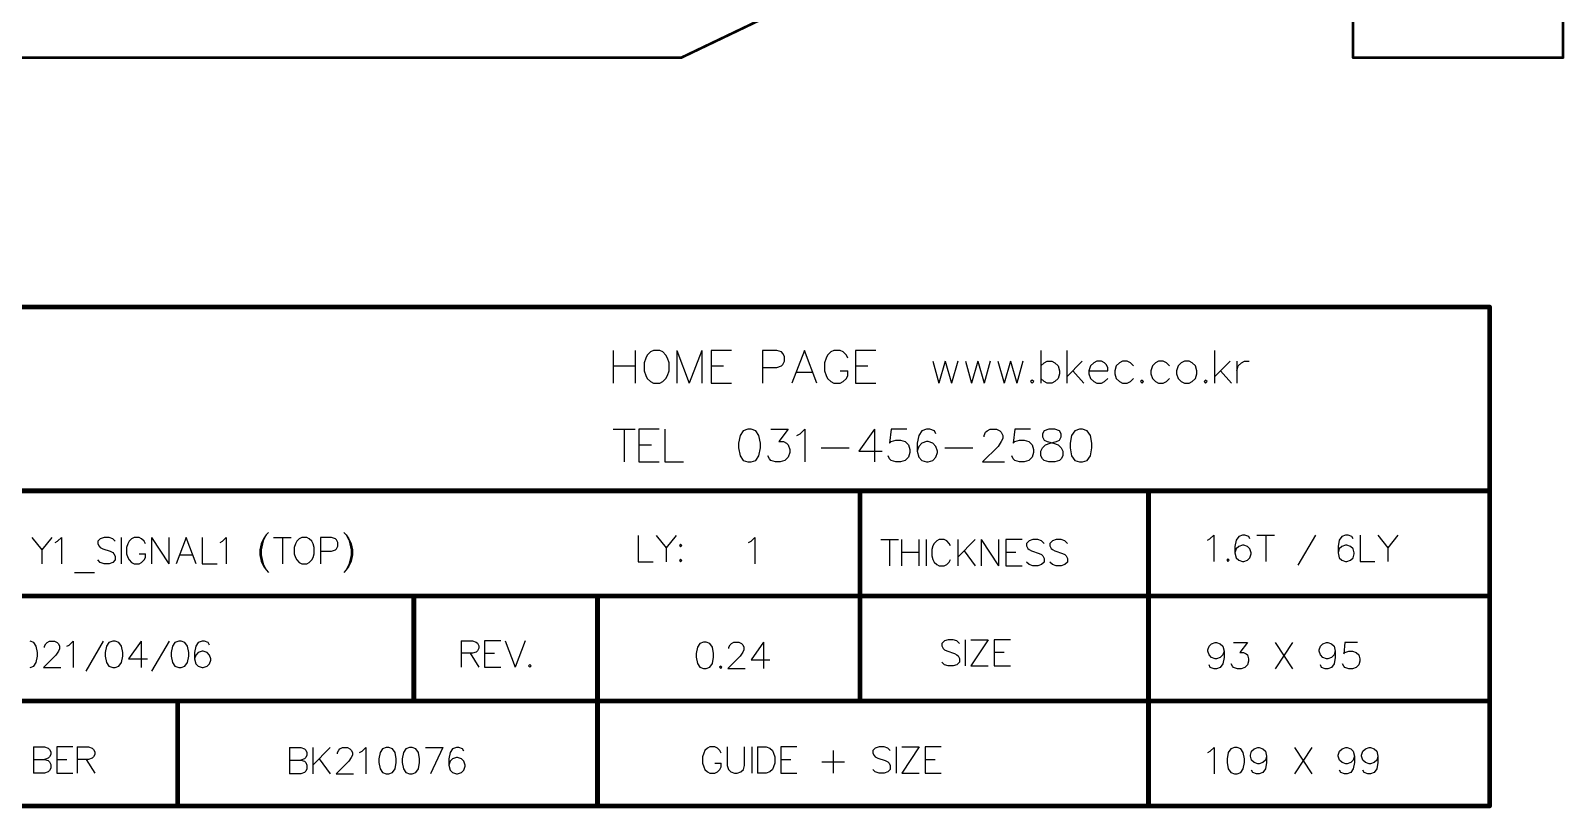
# Model space of a CAD drawing. Header units: millimetres. Extents: x 194 to 375, y 175 to 317.
# Drawn here: x 249.1 to 307.5, y 177.9 to 207.5 of the extents above; entities that cross this region are included whole.
import ezdxf

# ---------------------------------------------------------------- set-up
doc = ezdxf.new("R2010")
doc.units = ezdxf.units.MM
doc.layers.add('Mechanical20', color=56, linetype='Continuous')
doc.layers.add('TopLayer', color=1, linetype='Continuous')

msp = doc.modelspace()

# ---------------------------------------------------------------- linework, layer by layer
at = {"layer": 'Mechanical20'}
for p, q in [((271.301, 195.35), (271.301, 194.1)), ((272.134, 195.35), (272.134, 194.1)), ((272.717, 195.29), (272.598, 195.171)), ((272.836, 195.35), (272.717, 195.29)), ((273.074, 195.35), (272.836, 195.35)), ((273.193, 195.29), (273.074, 195.35)), ((273.312, 195.171), (273.193, 195.29)), ((273.723, 195.35), (273.723, 194.1)), ((273.723, 195.35), (274.199, 194.1)), ((274.675, 195.35), (274.199, 194.1)), ((274.675, 195.35), (274.675, 194.1)), ((275.806, 195.35), (275.032, 195.35)), ((275.032, 195.35), (275.032, 194.1)), ((277.532, 195.35), (276.996, 195.35)), ((276.996, 195.35), (276.996, 194.1)), ((277.71, 195.29), (277.532, 195.35)), ((277.77, 195.231), (277.71, 195.29)), ((277.829, 195.112), (277.77, 195.231)), ((278.585, 195.35), (278.109, 194.1)), ((279.061, 194.1), (278.585, 195.35)), ((279.591, 195.29), (279.472, 195.171)), ((279.71, 195.35), (279.591, 195.29)), ((279.948, 195.35), (279.71, 195.35)), ((280.067, 195.29), (279.948, 195.35)), ((280.186, 195.171), (280.067, 195.29)), ((281.305, 195.35), (280.531, 195.35)), ((280.531, 195.35), (280.531, 194.1)), ((287.601, 195.35), (287.601, 194.1)), ((288.583, 195.35), (288.583, 194.1)), ((294.213, 195.35), (294.213, 194.1)), ((271.301, 194.755), (272.134, 194.755)), ((272.539, 195.052), (272.479, 194.874)), ((272.479, 194.874), (272.479, 194.576)), ((272.598, 195.171), (272.539, 195.052)), ((273.372, 195.052), (273.312, 195.171)), ((273.431, 194.874), (273.372, 195.052)), ((273.431, 194.576), (273.431, 194.874)), ((275.032, 194.755), (275.508, 194.755)), ((276.996, 194.695), (277.532, 194.695)), ((277.532, 194.695), (277.71, 194.755)), ((277.71, 194.755), (277.77, 194.814)), ((277.77, 194.814), (277.829, 194.933)), ((277.829, 194.933), (277.829, 195.112)), ((279.412, 195.052), (279.353, 194.874)), ((279.353, 194.874), (279.353, 194.576)), ((279.472, 195.171), (279.412, 195.052)), ((280.246, 195.052), (280.186, 195.171)), ((280.531, 194.755), (281.007, 194.755)), ((283.477, 194.933), (283.715, 194.1)), ((283.953, 194.933), (283.715, 194.1)), ((283.953, 194.933), (284.191, 194.1)), ((284.429, 194.933), (284.191, 194.1)), ((284.721, 194.933), (284.959, 194.1)), ((285.197, 194.933), (284.959, 194.1)), ((285.197, 194.933), (285.435, 194.1)), ((285.673, 194.933), (285.435, 194.1)), ((285.965, 194.933), (286.203, 194.1)), ((286.441, 194.933), (286.203, 194.1)), ((286.441, 194.933), (286.679, 194.1)), ((286.917, 194.933), (286.679, 194.1)), ((287.601, 194.755), (287.72, 194.874)), ((287.72, 194.874), (287.839, 194.933)), ((287.839, 194.933), (288.018, 194.933)), ((288.018, 194.933), (288.137, 194.874)), ((288.137, 194.874), (288.256, 194.755)), ((288.256, 194.755), (288.315, 194.576)), ((289.178, 194.933), (288.583, 194.338)), ((289.494, 194.755), (289.434, 194.576)), ((289.613, 194.874), (289.494, 194.755)), ((289.732, 194.933), (289.613, 194.874)), ((289.91, 194.933), (289.732, 194.933)), ((290.029, 194.874), (289.91, 194.933)), ((290.089, 194.814), (290.029, 194.874)), ((290.148, 194.695), (290.089, 194.814)), ((290.148, 194.576), (290.148, 194.695)), ((290.475, 194.755), (290.416, 194.576)), ((290.595, 194.874), (290.475, 194.755)), ((290.714, 194.933), (290.595, 194.874)), ((290.892, 194.933), (290.714, 194.933)), ((291.011, 194.874), (290.892, 194.933)), ((291.13, 194.755), (291.011, 194.874)), ((291.85, 194.755), (291.791, 194.576)), ((291.969, 194.874), (291.85, 194.755)), ((292.088, 194.933), (291.969, 194.874)), ((292.267, 194.933), (292.088, 194.933)), ((292.386, 194.874), (292.267, 194.933)), ((292.505, 194.755), (292.386, 194.874)), ((292.832, 194.755), (292.773, 194.576)), ((292.951, 194.874), (292.832, 194.755)), ((293.07, 194.933), (292.951, 194.874)), ((293.249, 194.933), (293.07, 194.933)), ((293.368, 194.874), (293.249, 194.933)), ((293.487, 194.755), (293.368, 194.874)), ((293.546, 194.576), (293.487, 194.755)), ((294.808, 194.933), (294.213, 194.338)), ((295.064, 194.933), (295.064, 194.1)), ((295.064, 194.576), (295.123, 194.755)), ((295.123, 194.755), (295.242, 194.874)), ((295.242, 194.874), (295.361, 194.933)), ((295.361, 194.933), (295.54, 194.933)), ((272.479, 194.576), (272.539, 194.398)), ((272.539, 194.398), (272.598, 194.279)), ((272.598, 194.279), (272.717, 194.16)), ((272.717, 194.16), (272.836, 194.1)), ((272.836, 194.1), (273.074, 194.1)), ((273.074, 194.1), (273.193, 194.16)), ((273.193, 194.16), (273.312, 194.279)), ((273.312, 194.279), (273.372, 194.398)), ((273.372, 194.398), (273.431, 194.576)), ((275.032, 194.1), (275.806, 194.1)), ((278.288, 194.517), (278.883, 194.517)), ((279.353, 194.576), (279.412, 194.398)), ((279.412, 194.398), (279.472, 194.279)), ((279.472, 194.279), (279.591, 194.16)), ((279.591, 194.16), (279.71, 194.1)), ((279.71, 194.1), (279.948, 194.1)), ((279.948, 194.576), (280.246, 194.576)), ((279.948, 194.1), (280.067, 194.16)), ((280.067, 194.16), (280.186, 194.279)), ((280.186, 194.279), (280.246, 194.398)), ((280.246, 194.398), (280.246, 194.576)), ((280.531, 194.1), (281.305, 194.1)), ((287.268, 194.219), (287.208, 194.16)), ((287.208, 194.16), (287.268, 194.1)), ((287.327, 194.16), (287.268, 194.219)), ((287.268, 194.1), (287.327, 194.16)), ((287.72, 194.16), (287.601, 194.279)), ((287.839, 194.1), (287.72, 194.16)), ((288.018, 194.1), (287.839, 194.1)), ((288.137, 194.16), (288.018, 194.1)), ((288.256, 194.279), (288.137, 194.16)), ((288.315, 194.457), (288.256, 194.279)), ((288.315, 194.576), (288.315, 194.457)), ((288.821, 194.576), (289.238, 194.1)), ((289.434, 194.576), (290.148, 194.576)), ((289.434, 194.576), (289.434, 194.457)), ((289.434, 194.457), (289.494, 194.279)), ((289.494, 194.279), (289.613, 194.16)), ((289.613, 194.16), (289.732, 194.1)), ((289.732, 194.1), (289.91, 194.1)), ((289.91, 194.1), (290.029, 194.16)), ((290.029, 194.16), (290.148, 194.279)), ((290.416, 194.576), (290.416, 194.457)), ((290.416, 194.457), (290.475, 194.279)), ((290.475, 194.279), (290.595, 194.16)), ((290.595, 194.16), (290.714, 194.1)), ((290.714, 194.1), (290.892, 194.1)), ((290.892, 194.1), (291.011, 194.16)), ((291.011, 194.16), (291.13, 194.279)), ((291.457, 194.219), (291.398, 194.16)), ((291.398, 194.16), (291.457, 194.1)), ((291.517, 194.16), (291.457, 194.219)), ((291.457, 194.1), (291.517, 194.16)), ((291.791, 194.576), (291.791, 194.457)), ((291.791, 194.457), (291.85, 194.279)), ((291.85, 194.279), (291.969, 194.16)), ((291.969, 194.16), (292.088, 194.1)), ((292.088, 194.1), (292.267, 194.1)), ((292.267, 194.1), (292.386, 194.16)), ((292.386, 194.16), (292.505, 194.279)), ((292.773, 194.576), (292.773, 194.457)), ((292.773, 194.457), (292.832, 194.279)), ((292.832, 194.279), (292.951, 194.16)), ((292.951, 194.16), (293.07, 194.1)), ((293.07, 194.1), (293.249, 194.1)), ((293.249, 194.1), (293.368, 194.16)), ((293.368, 194.16), (293.487, 194.279)), ((293.487, 194.279), (293.546, 194.457)), ((293.546, 194.457), (293.546, 194.576)), ((293.88, 194.219), (293.82, 194.16)), ((293.82, 194.16), (293.88, 194.1)), ((293.939, 194.16), (293.88, 194.219)), ((293.88, 194.1), (293.939, 194.16)), ((294.451, 194.576), (294.867, 194.1)), ((271.301, 192.35), (272.134, 192.35)), ((271.718, 192.35), (271.718, 191.1)), ((273.057, 192.35), (272.283, 192.35)), ((272.283, 192.35), (272.283, 191.1)), ((273.265, 192.35), (273.265, 191.1)), ((276.437, 192.35), (276.258, 192.29)), ((276.556, 192.35), (276.437, 192.35)), ((276.734, 192.29), (276.556, 192.35)), ((277.312, 192.35), (277.966, 192.35)), ((277.966, 192.35), (277.609, 191.874)), ((278.424, 192.171), (278.603, 192.35)), ((278.603, 192.35), (278.603, 191.1)), ((281.257, 192.35), (280.662, 191.517)), ((281.257, 192.35), (281.257, 191.1)), ((281.894, 192.35), (281.834, 191.814)), ((282.489, 192.35), (281.894, 192.35)), ((283.245, 192.35), (283.066, 192.29)), ((283.364, 192.35), (283.245, 192.35)), ((283.542, 192.29), (283.364, 192.35)), ((285.554, 192.29), (285.673, 192.35)), ((285.673, 192.35), (285.911, 192.35)), ((285.911, 192.35), (286.03, 192.29)), ((286.607, 192.35), (286.548, 191.814)), ((287.202, 192.35), (286.607, 192.35)), ((287.899, 192.35), (287.72, 192.29)), ((288.137, 192.35), (287.899, 192.35)), ((288.315, 192.29), (288.137, 192.35)), ((289.071, 192.35), (288.892, 192.29)), ((289.19, 192.35), (289.071, 192.35)), ((289.369, 192.29), (289.19, 192.35)), ((272.283, 191.755), (272.759, 191.755)), ((276.139, 192.112), (276.08, 191.814)), ((276.08, 191.814), (276.08, 191.636)), ((276.258, 192.29), (276.139, 192.112)), ((276.853, 192.112), (276.734, 192.29)), ((276.913, 191.814), (276.853, 192.112)), ((276.913, 191.636), (276.913, 191.814)), ((277.609, 191.874), (277.788, 191.874)), ((277.788, 191.874), (277.907, 191.814)), ((277.907, 191.814), (277.966, 191.755)), ((277.966, 191.755), (278.026, 191.576)), ((278.305, 192.112), (278.424, 192.171)), ((281.834, 191.814), (281.894, 191.874)), ((281.894, 191.874), (282.073, 191.933)), ((282.073, 191.933), (282.251, 191.933)), ((282.251, 191.933), (282.43, 191.874)), ((282.43, 191.874), (282.549, 191.755)), ((282.549, 191.755), (282.608, 191.576)), ((282.947, 192.112), (282.888, 191.814)), ((282.888, 191.814), (282.888, 191.517)), ((283.066, 192.29), (282.947, 192.112)), ((283.066, 191.814), (282.947, 191.695)), ((283.245, 191.874), (283.066, 191.814)), ((283.304, 191.874), (283.245, 191.874)), ((283.483, 191.814), (283.304, 191.874)), ((283.602, 191.695), (283.483, 191.814)), ((283.602, 192.171), (283.542, 192.29)), ((285.435, 192.112), (285.494, 192.231)), ((285.435, 192.052), (285.435, 192.112)), ((285.494, 192.231), (285.554, 192.29)), ((286.09, 191.874), (285.97, 191.695)), ((286.03, 192.29), (286.09, 192.231)), ((286.09, 192.231), (286.149, 192.112)), ((286.149, 191.993), (286.09, 191.874)), ((286.149, 192.112), (286.149, 191.993)), ((286.548, 191.814), (286.607, 191.874)), ((286.607, 191.874), (286.786, 191.933)), ((286.786, 191.933), (286.964, 191.933)), ((286.964, 191.933), (287.143, 191.874)), ((287.143, 191.874), (287.262, 191.755)), ((287.262, 191.755), (287.321, 191.576)), ((287.72, 192.29), (287.661, 192.171)), ((287.661, 192.171), (287.661, 192.052)), ((287.661, 192.052), (287.72, 191.933)), ((287.661, 191.636), (287.78, 191.755)), ((287.72, 191.933), (287.839, 191.874)), ((287.78, 191.755), (287.958, 191.814)), ((287.839, 191.874), (288.077, 191.814)), ((287.958, 191.814), (288.196, 191.874)), ((288.077, 191.814), (288.256, 191.755)), ((288.196, 191.874), (288.315, 191.933)), ((288.256, 191.755), (288.375, 191.636)), ((288.375, 192.171), (288.315, 192.29)), ((288.315, 191.933), (288.375, 192.052)), ((288.375, 192.052), (288.375, 192.171)), ((288.773, 192.112), (288.714, 191.814)), ((288.714, 191.814), (288.714, 191.636)), ((288.892, 192.29), (288.773, 192.112)), ((289.488, 192.112), (289.369, 192.29)), ((289.547, 191.814), (289.488, 192.112)), ((289.547, 191.636), (289.547, 191.814)), ((276.08, 191.636), (276.139, 191.338)), ((276.139, 191.338), (276.258, 191.16)), ((276.258, 191.16), (276.437, 191.1)), ((276.556, 191.1), (276.734, 191.16)), ((276.734, 191.16), (276.853, 191.338)), ((276.853, 191.338), (276.913, 191.636)), ((277.252, 191.219), (277.193, 191.338)), ((277.312, 191.16), (277.252, 191.219)), ((277.49, 191.1), (277.312, 191.16)), ((277.847, 191.16), (277.669, 191.1)), ((277.966, 191.279), (277.847, 191.16)), ((278.026, 191.457), (277.966, 191.279)), ((278.026, 191.576), (278.026, 191.457)), ((279.222, 191.636), (280.293, 191.636)), ((280.662, 191.517), (281.555, 191.517)), ((281.834, 191.219), (281.775, 191.338)), ((281.894, 191.16), (281.834, 191.219)), ((282.073, 191.1), (281.894, 191.16)), ((282.43, 191.16), (282.251, 191.1)), ((282.549, 191.279), (282.43, 191.16)), ((282.608, 191.457), (282.549, 191.279)), ((282.608, 191.576), (282.608, 191.457)), ((282.947, 191.695), (282.888, 191.517)), ((282.888, 191.517), (282.947, 191.279)), ((282.947, 191.279), (283.066, 191.16)), ((283.066, 191.16), (283.245, 191.1)), ((283.304, 191.1), (283.483, 191.16)), ((283.483, 191.16), (283.602, 191.279)), ((283.661, 191.517), (283.602, 191.695)), ((283.602, 191.279), (283.661, 191.457)), ((283.661, 191.457), (283.661, 191.517)), ((283.935, 191.636), (285.006, 191.636)), ((285.97, 191.695), (285.375, 191.1)), ((286.548, 191.219), (286.488, 191.338)), ((286.607, 191.16), (286.548, 191.219)), ((286.786, 191.1), (286.607, 191.16)), ((287.143, 191.16), (286.964, 191.1)), ((287.262, 191.279), (287.143, 191.16)), ((287.321, 191.457), (287.262, 191.279)), ((287.321, 191.576), (287.321, 191.457)), ((287.601, 191.517), (287.661, 191.636)), ((287.601, 191.338), (287.601, 191.517)), ((287.661, 191.219), (287.601, 191.338)), ((287.72, 191.16), (287.661, 191.219)), ((287.899, 191.1), (287.72, 191.16)), ((288.315, 191.16), (288.137, 191.1)), ((288.375, 191.219), (288.315, 191.16)), ((288.375, 191.636), (288.434, 191.517)), ((288.434, 191.338), (288.375, 191.219)), ((288.434, 191.517), (288.434, 191.338)), ((288.714, 191.636), (288.773, 191.338)), ((288.773, 191.338), (288.892, 191.16)), ((288.892, 191.16), (289.071, 191.1)), ((289.19, 191.1), (289.369, 191.16)), ((289.369, 191.16), (289.488, 191.338)), ((289.488, 191.338), (289.547, 191.636)), ((272.283, 191.1), (273.057, 191.1)), ((273.265, 191.1), (273.979, 191.1)), ((276.437, 191.1), (276.556, 191.1)), ((277.669, 191.1), (277.49, 191.1)), ((282.251, 191.1), (282.073, 191.1)), ((283.245, 191.1), (283.304, 191.1)), ((285.375, 191.1), (286.209, 191.1)), ((286.964, 191.1), (286.786, 191.1)), ((288.137, 191.1), (287.899, 191.1)), ((289.071, 191.1), (289.19, 191.1)), ((272.251, 188.3), (272.251, 187.3)), ((272.932, 188.3), (273.313, 187.824)), ((273.694, 188.3), (273.313, 187.824)), ((294.045, 188.168), (294.188, 188.311)), ((294.188, 188.311), (294.188, 187.311)), ((295.14, 188.263), (295.045, 188.12)), ((295.283, 188.311), (295.14, 188.263)), ((295.378, 188.311), (295.283, 188.311)), ((295.521, 188.263), (295.378, 188.311)), ((295.569, 188.168), (295.521, 188.263)), ((295.835, 188.311), (296.502, 188.311)), ((296.169, 188.311), (296.169, 187.311)), ((297.406, 187.168), (298.073, 188.311)), ((299.068, 188.263), (298.973, 188.12)), ((299.211, 188.311), (299.068, 188.263)), ((299.306, 188.311), (299.211, 188.311)), ((299.449, 188.263), (299.306, 188.311)), ((299.496, 188.168), (299.449, 188.263)), ((299.763, 188.311), (299.763, 187.311)), ((300.444, 188.311), (300.825, 187.835)), ((301.206, 188.311), (300.825, 187.835)), ((273.313, 187.824), (273.313, 187.3)), ((273.87, 187.967), (273.822, 187.919)), ((273.822, 187.919), (273.87, 187.871)), ((273.917, 187.919), (273.87, 187.967)), ((273.87, 187.871), (273.917, 187.919)), ((281.502, 188.142), (282.168, 188.142)), ((281.835, 188.142), (281.835, 187.142)), ((282.287, 188.142), (282.287, 187.142)), ((282.287, 187.666), (282.954, 187.666)), ((282.954, 188.142), (282.954, 187.142)), ((283.23, 188.142), (283.23, 187.142)), ((283.487, 187.904), (283.439, 187.761)), ((283.439, 187.761), (283.439, 187.523)), ((283.535, 187.999), (283.487, 187.904)), ((283.63, 188.094), (283.535, 187.999)), ((283.725, 188.142), (283.63, 188.094)), ((283.915, 188.142), (283.725, 188.142)), ((284.011, 188.094), (283.915, 188.142)), ((284.106, 187.999), (284.011, 188.094)), ((284.154, 187.904), (284.106, 187.999)), ((284.434, 188.142), (284.434, 187.142)), ((285.101, 188.142), (284.434, 187.475)), ((284.672, 187.713), (285.101, 187.142)), ((285.325, 188.142), (285.325, 187.142)), ((285.325, 188.142), (285.991, 187.142)), ((285.991, 188.142), (285.991, 187.142)), ((286.886, 188.142), (286.267, 188.142)), ((286.267, 188.142), (286.267, 187.142)), ((286.267, 187.666), (286.648, 187.666)), ((287.148, 188.094), (287.053, 187.999)), ((287.053, 187.999), (287.053, 187.904)), ((287.053, 187.904), (287.1, 187.809)), ((287.1, 187.809), (287.148, 187.761)), ((287.291, 188.142), (287.148, 188.094)), ((287.148, 187.761), (287.243, 187.713)), ((287.243, 187.713), (287.529, 187.618)), ((287.481, 188.142), (287.291, 188.142)), ((287.624, 188.094), (287.481, 188.142)), ((287.719, 187.999), (287.624, 188.094)), ((288.038, 188.094), (287.943, 187.999)), ((287.943, 187.999), (287.943, 187.904)), ((287.943, 187.904), (287.991, 187.809)), ((287.991, 187.809), (288.038, 187.761)), ((288.181, 188.142), (288.038, 188.094)), ((288.038, 187.761), (288.134, 187.713)), ((288.134, 187.713), (288.419, 187.618)), ((288.372, 188.142), (288.181, 188.142)), ((288.514, 188.094), (288.372, 188.142)), ((288.61, 187.999), (288.514, 188.094)), ((293.95, 188.12), (294.045, 188.168)), ((295.045, 188.12), (294.997, 187.882)), ((294.997, 187.882), (294.997, 187.644)), ((295.045, 187.787), (294.997, 187.644)), ((294.997, 187.644), (295.045, 187.454)), ((295.14, 187.882), (295.045, 187.787)), ((295.283, 187.93), (295.14, 187.882)), ((295.331, 187.93), (295.283, 187.93)), ((295.473, 187.882), (295.331, 187.93)), ((295.569, 187.787), (295.473, 187.882)), ((295.616, 187.644), (295.569, 187.787)), ((295.616, 187.597), (295.616, 187.644)), ((298.973, 188.12), (298.925, 187.882)), ((298.925, 187.882), (298.925, 187.644)), ((298.973, 187.787), (298.925, 187.644)), ((298.925, 187.644), (298.973, 187.454)), ((299.068, 187.882), (298.973, 187.787)), ((299.211, 187.93), (299.068, 187.882)), ((299.258, 187.93), (299.211, 187.93)), ((299.401, 187.882), (299.258, 187.93)), ((299.496, 187.787), (299.401, 187.882)), ((299.544, 187.644), (299.496, 187.787)), ((299.544, 187.597), (299.544, 187.644)), ((300.825, 187.835), (300.825, 187.311)), ((272.251, 187.3), (272.822, 187.3)), ((273.87, 187.395), (273.822, 187.348)), ((273.822, 187.348), (273.87, 187.3)), ((273.917, 187.348), (273.87, 187.395)), ((273.87, 187.3), (273.917, 187.348)), ((283.439, 187.523), (283.487, 187.38)), ((283.487, 187.38), (283.535, 187.285)), ((283.535, 187.285), (283.63, 187.19)), ((283.63, 187.19), (283.725, 187.142)), ((283.725, 187.142), (283.915, 187.142)), ((283.915, 187.142), (284.011, 187.19)), ((284.011, 187.19), (284.106, 187.285)), ((284.106, 187.285), (284.154, 187.38)), ((286.267, 187.142), (286.886, 187.142)), ((287.148, 187.19), (287.053, 187.285)), ((287.291, 187.142), (287.148, 187.19)), ((287.481, 187.142), (287.291, 187.142)), ((287.624, 187.19), (287.481, 187.142)), ((287.529, 187.618), (287.624, 187.57)), ((287.624, 187.57), (287.672, 187.523)), ((287.719, 187.285), (287.624, 187.19)), ((287.672, 187.523), (287.719, 187.428)), ((287.719, 187.428), (287.719, 187.285)), ((288.038, 187.19), (287.943, 187.285)), ((288.181, 187.142), (288.038, 187.19)), ((288.372, 187.142), (288.181, 187.142)), ((288.514, 187.19), (288.372, 187.142)), ((288.419, 187.618), (288.514, 187.57)), ((288.514, 187.57), (288.562, 187.523)), ((288.61, 187.285), (288.514, 187.19)), ((288.562, 187.523), (288.61, 187.428)), ((288.61, 187.428), (288.61, 187.285)), ((294.731, 187.406), (294.683, 187.359)), ((294.683, 187.359), (294.731, 187.311)), ((294.778, 187.359), (294.731, 187.406)), ((294.731, 187.311), (294.778, 187.359)), ((295.045, 187.454), (295.14, 187.359)), ((295.14, 187.359), (295.283, 187.311)), ((295.283, 187.311), (295.331, 187.311)), ((295.331, 187.311), (295.473, 187.359)), ((295.473, 187.359), (295.569, 187.454)), ((295.569, 187.454), (295.616, 187.597)), ((298.973, 187.454), (299.068, 187.359)), ((299.068, 187.359), (299.211, 187.311)), ((299.211, 187.311), (299.258, 187.311)), ((299.258, 187.311), (299.401, 187.359)), ((299.401, 187.359), (299.496, 187.454)), ((299.496, 187.454), (299.544, 187.597)), ((299.763, 187.311), (300.334, 187.311)), ((249.217, 184.222), (249.074, 184.27)), ((249.312, 184.079), (249.217, 184.222)), ((249.631, 184.079), (249.679, 184.175)), ((249.679, 184.175), (249.726, 184.222)), ((249.726, 184.222), (249.822, 184.27)), ((249.822, 184.27), (250.012, 184.27)), ((250.012, 184.27), (250.107, 184.222)), ((250.107, 184.222), (250.155, 184.175)), ((250.155, 184.175), (250.202, 184.079)), ((250.474, 184.079), (250.569, 184.127)), ((250.569, 184.127), (250.712, 184.27)), ((250.712, 184.27), (250.712, 183.27)), ((251.207, 183.127), (251.874, 184.27)), ((252.083, 184.222), (251.988, 184.079)), ((252.226, 184.27), (252.083, 184.222)), ((252.321, 184.27), (252.226, 184.27)), ((252.464, 184.222), (252.321, 184.27)), ((252.559, 184.079), (252.464, 184.222)), ((253.307, 184.27), (252.83, 183.603)), ((253.307, 184.27), (253.307, 183.27)), ((253.721, 183.127), (254.387, 184.27)), ((254.597, 184.222), (254.502, 184.079)), ((254.74, 184.27), (254.597, 184.222)), ((254.835, 184.27), (254.74, 184.27)), ((254.978, 184.222), (254.835, 184.27)), ((255.073, 184.079), (254.978, 184.222)), ((255.487, 184.222), (255.392, 184.079)), ((255.63, 184.27), (255.487, 184.222)), ((255.725, 184.27), (255.63, 184.27)), ((255.868, 184.222), (255.725, 184.27)), ((255.916, 184.127), (255.868, 184.222)), ((265.509, 184.29), (265.509, 183.291)), ((265.509, 184.29), (265.938, 184.29)), ((265.938, 184.29), (266.081, 184.243)), ((266.081, 184.243), (266.128, 184.195)), ((266.128, 184.195), (266.176, 184.1)), ((267.019, 184.29), (266.4, 184.29)), ((266.4, 184.29), (266.4, 183.291)), ((267.185, 184.29), (267.566, 183.291)), ((267.947, 184.29), (267.566, 183.291)), ((274.603, 184.184), (274.508, 184.041)), ((274.746, 184.232), (274.603, 184.184)), ((274.841, 184.232), (274.746, 184.232)), ((274.984, 184.184), (274.841, 184.232)), ((275.079, 184.041), (274.984, 184.184)), ((275.712, 184.041), (275.76, 184.136)), ((275.76, 184.136), (275.807, 184.184)), ((275.807, 184.184), (275.903, 184.232)), ((275.903, 184.232), (276.093, 184.232)), ((276.093, 184.232), (276.188, 184.184)), ((276.188, 184.184), (276.236, 184.136)), ((276.236, 184.136), (276.283, 184.041)), ((277.031, 184.232), (276.555, 183.565)), ((277.031, 184.232), (277.031, 183.232)), ((283.925, 184.284), (283.83, 184.188)), ((283.83, 184.188), (283.83, 184.093)), ((284.068, 184.331), (283.925, 184.284)), ((284.259, 184.331), (284.068, 184.331)), ((284.401, 184.284), (284.259, 184.331)), ((284.497, 184.188), (284.401, 184.284)), ((284.72, 184.331), (284.72, 183.331)), ((285.596, 184.331), (284.93, 183.331)), ((284.93, 184.331), (285.596, 184.331)), ((286.439, 184.331), (285.82, 184.331)), ((285.82, 184.331), (285.82, 183.331)), ((294.009, 184.082), (294.104, 184.177)), ((294.104, 184.177), (294.247, 184.225)), ((294.247, 184.225), (294.294, 184.225)), ((294.294, 184.225), (294.437, 184.177)), ((294.437, 184.177), (294.532, 184.082)), ((294.947, 184.225), (295.47, 184.225)), ((295.47, 184.225), (295.185, 183.844)), ((296.527, 184.225), (297.194, 183.225)), ((297.194, 184.225), (296.527, 183.225)), ((298.251, 184.082), (298.346, 184.177)), ((298.346, 184.177), (298.489, 184.225)), ((298.489, 184.225), (298.536, 184.225)), ((298.536, 184.225), (298.679, 184.177)), ((298.679, 184.177), (298.774, 184.082)), ((299.188, 184.225), (299.141, 183.796)), ((299.665, 184.225), (299.188, 184.225)), ((249.36, 183.841), (249.312, 184.079)), ((249.312, 183.46), (249.36, 183.699)), ((249.36, 183.699), (249.36, 183.841)), ((250.06, 183.746), (249.584, 183.27)), ((249.631, 184.032), (249.631, 184.079)), ((250.155, 183.889), (250.06, 183.746)), ((250.202, 183.984), (250.155, 183.889)), ((250.202, 184.079), (250.202, 183.984)), ((251.988, 184.079), (251.94, 183.841)), ((251.94, 183.841), (251.94, 183.699)), ((251.94, 183.699), (251.988, 183.46)), ((252.607, 183.841), (252.559, 184.079)), ((252.559, 183.46), (252.607, 183.699)), ((252.607, 183.699), (252.607, 183.841)), ((252.83, 183.603), (253.545, 183.603)), ((254.502, 184.079), (254.454, 183.841)), ((254.454, 183.841), (254.454, 183.699)), ((254.454, 183.699), (254.502, 183.46)), ((255.12, 183.841), (255.073, 184.079)), ((255.073, 183.46), (255.12, 183.699)), ((255.12, 183.699), (255.12, 183.841)), ((255.392, 184.079), (255.344, 183.841)), ((255.344, 183.841), (255.344, 183.603)), ((255.392, 183.746), (255.344, 183.603)), ((255.344, 183.603), (255.392, 183.413)), ((255.487, 183.841), (255.392, 183.746)), ((255.63, 183.889), (255.487, 183.841)), ((255.678, 183.889), (255.63, 183.889)), ((255.82, 183.841), (255.678, 183.889)), ((255.916, 183.746), (255.82, 183.841)), ((255.963, 183.603), (255.916, 183.746)), ((255.916, 183.413), (255.963, 183.556)), ((255.963, 183.556), (255.963, 183.603)), ((265.938, 183.814), (265.509, 183.814)), ((265.843, 183.814), (266.176, 183.291)), ((266.081, 183.862), (265.938, 183.814)), ((266.128, 183.91), (266.081, 183.862)), ((266.176, 184.005), (266.128, 183.91)), ((266.176, 184.1), (266.176, 184.005)), ((266.4, 183.814), (266.78, 183.814)), ((274.508, 184.041), (274.46, 183.803)), ((274.46, 183.803), (274.46, 183.66)), ((274.46, 183.66), (274.508, 183.422)), ((275.127, 183.803), (275.079, 184.041)), ((275.079, 183.422), (275.127, 183.66)), ((275.127, 183.66), (275.127, 183.803)), ((276.141, 183.708), (275.665, 183.232)), ((275.712, 183.994), (275.712, 184.041)), ((276.236, 183.851), (276.141, 183.708)), ((276.283, 183.946), (276.236, 183.851)), ((276.283, 184.041), (276.283, 183.946)), ((276.555, 183.565), (277.269, 183.565)), ((283.83, 184.093), (283.878, 183.998)), ((283.878, 183.998), (283.925, 183.95)), ((283.925, 183.95), (284.021, 183.903)), ((284.021, 183.903), (284.306, 183.808)), ((284.306, 183.808), (284.401, 183.76)), ((284.401, 183.76), (284.449, 183.712)), ((284.449, 183.712), (284.497, 183.617)), ((284.497, 183.617), (284.497, 183.474)), ((285.82, 183.855), (286.201, 183.855)), ((293.961, 183.939), (294.009, 184.082)), ((293.961, 183.892), (293.961, 183.939)), ((294.009, 183.749), (293.961, 183.892)), ((294.104, 183.654), (294.009, 183.749)), ((294.247, 183.606), (294.104, 183.654)), ((294.294, 183.606), (294.247, 183.606)), ((294.437, 183.654), (294.294, 183.606)), ((294.532, 183.749), (294.437, 183.654)), ((294.532, 184.082), (294.58, 183.892)), ((294.58, 183.892), (294.532, 183.749)), ((294.58, 183.654), (294.532, 183.415)), ((294.58, 183.892), (294.58, 183.654)), ((295.185, 183.844), (295.327, 183.844)), ((295.327, 183.844), (295.423, 183.796)), ((295.423, 183.796), (295.47, 183.749)), ((295.47, 183.749), (295.518, 183.606)), ((295.518, 183.606), (295.518, 183.511)), ((298.203, 183.939), (298.251, 184.082)), ((298.203, 183.892), (298.203, 183.939)), ((298.251, 183.749), (298.203, 183.892)), ((298.346, 183.654), (298.251, 183.749)), ((298.489, 183.606), (298.346, 183.654)), ((298.536, 183.606), (298.489, 183.606)), ((298.679, 183.654), (298.536, 183.606)), ((298.774, 183.749), (298.679, 183.654)), ((298.774, 184.082), (298.822, 183.892)), ((298.822, 183.892), (298.774, 183.749)), ((298.822, 183.654), (298.774, 183.415)), ((298.822, 183.892), (298.822, 183.654)), ((299.141, 183.796), (299.188, 183.844)), ((299.188, 183.844), (299.331, 183.892)), ((299.331, 183.892), (299.474, 183.892)), ((299.474, 183.892), (299.617, 183.844)), ((299.617, 183.844), (299.712, 183.749)), ((299.712, 183.749), (299.76, 183.606)), ((299.76, 183.606), (299.76, 183.511)), ((249.074, 183.27), (249.217, 183.318)), ((249.217, 183.318), (249.312, 183.46)), ((249.584, 183.27), (250.25, 183.27)), ((251.988, 183.46), (252.083, 183.318)), ((252.083, 183.318), (252.226, 183.27)), ((252.226, 183.27), (252.321, 183.27)), ((252.321, 183.27), (252.464, 183.318)), ((252.464, 183.318), (252.559, 183.46)), ((254.502, 183.46), (254.597, 183.318)), ((254.597, 183.318), (254.74, 183.27)), ((254.74, 183.27), (254.835, 183.27)), ((254.835, 183.27), (254.978, 183.318)), ((254.978, 183.318), (255.073, 183.46)), ((255.392, 183.413), (255.487, 183.318)), ((255.487, 183.318), (255.63, 183.27)), ((255.63, 183.27), (255.678, 183.27)), ((255.678, 183.27), (255.82, 183.318)), ((255.82, 183.318), (255.916, 183.413)), ((266.4, 183.291), (267.019, 183.291)), ((268.123, 183.386), (268.075, 183.338)), ((268.075, 183.338), (268.123, 183.291)), ((268.171, 183.338), (268.123, 183.386)), ((268.123, 183.291), (268.171, 183.338)), ((274.508, 183.422), (274.603, 183.28)), ((274.603, 183.28), (274.746, 183.232)), ((274.746, 183.232), (274.841, 183.232)), ((274.841, 183.232), (274.984, 183.28)), ((274.984, 183.28), (275.079, 183.422)), ((275.398, 183.327), (275.35, 183.28)), ((275.35, 183.28), (275.398, 183.232)), ((275.446, 183.28), (275.398, 183.327)), ((275.398, 183.232), (275.446, 183.28)), ((275.665, 183.232), (276.331, 183.232)), ((283.925, 183.379), (283.83, 183.474)), ((284.068, 183.331), (283.925, 183.379)), ((284.259, 183.331), (284.068, 183.331)), ((284.401, 183.379), (284.259, 183.331)), ((284.497, 183.474), (284.401, 183.379)), ((284.93, 183.331), (285.596, 183.331)), ((285.82, 183.331), (286.439, 183.331)), ((294.056, 183.273), (294.009, 183.368)), ((294.199, 183.225), (294.056, 183.273)), ((294.294, 183.225), (294.199, 183.225)), ((294.437, 183.273), (294.294, 183.225)), ((294.532, 183.415), (294.437, 183.273)), ((294.899, 183.32), (294.851, 183.415)), ((294.947, 183.273), (294.899, 183.32)), ((295.089, 183.225), (294.947, 183.273)), ((295.232, 183.225), (295.089, 183.225)), ((295.375, 183.273), (295.232, 183.225)), ((295.47, 183.368), (295.375, 183.273)), ((295.518, 183.511), (295.47, 183.368)), ((298.298, 183.273), (298.251, 183.368)), ((298.441, 183.225), (298.298, 183.273)), ((298.536, 183.225), (298.441, 183.225)), ((298.679, 183.273), (298.536, 183.225)), ((298.774, 183.415), (298.679, 183.273)), ((299.141, 183.32), (299.093, 183.415)), ((299.188, 183.273), (299.141, 183.32)), ((299.331, 183.225), (299.188, 183.273)), ((299.474, 183.225), (299.331, 183.225)), ((299.617, 183.273), (299.474, 183.225)), ((299.712, 183.368), (299.617, 183.273)), ((299.76, 183.511), (299.712, 183.368)), ((249.2, 180.25), (249.2, 179.25)), ((249.2, 180.25), (249.628, 180.25)), ((249.628, 180.25), (249.771, 180.202)), ((249.771, 180.202), (249.819, 180.155)), ((249.819, 180.155), (249.866, 180.059)), ((249.866, 180.059), (249.866, 179.964)), ((250.709, 180.25), (250.09, 180.25)), ((250.09, 180.25), (250.09, 179.25)), ((250.876, 180.25), (250.876, 179.25)), ((250.876, 180.25), (251.304, 180.25)), ((251.304, 180.25), (251.447, 180.202)), ((251.447, 180.202), (251.495, 180.155)), ((251.495, 180.155), (251.542, 180.059)), ((251.542, 180.059), (251.542, 179.964)), ((258.961, 180.225), (258.961, 179.225)), ((258.961, 180.225), (259.389, 180.225)), ((259.389, 180.225), (259.532, 180.177)), ((259.532, 180.177), (259.58, 180.13)), ((259.58, 180.13), (259.628, 180.034)), ((259.628, 180.034), (259.628, 179.939)), ((259.851, 180.225), (259.851, 179.225)), ((260.518, 180.225), (259.851, 179.558)), ((260.789, 180.034), (260.837, 180.13)), ((260.789, 179.987), (260.789, 180.034)), ((260.837, 180.13), (260.884, 180.177)), ((260.884, 180.177), (260.98, 180.225)), ((260.98, 180.225), (261.17, 180.225)), ((261.17, 180.225), (261.265, 180.177)), ((261.265, 180.177), (261.313, 180.13)), ((261.313, 180.13), (261.36, 180.034)), ((261.36, 180.034), (261.36, 179.939)), ((261.632, 180.034), (261.727, 180.082)), ((261.727, 180.082), (261.87, 180.225)), ((261.87, 180.225), (261.87, 179.225)), ((262.413, 180.034), (262.365, 179.796)), ((262.508, 180.177), (262.413, 180.034)), ((262.651, 180.225), (262.508, 180.177)), ((262.746, 180.225), (262.651, 180.225)), ((262.889, 180.177), (262.746, 180.225)), ((262.984, 180.034), (262.889, 180.177)), ((263.032, 179.796), (262.984, 180.034)), ((263.303, 180.034), (263.255, 179.796)), ((263.398, 180.177), (263.303, 180.034)), ((263.541, 180.225), (263.398, 180.177)), ((263.636, 180.225), (263.541, 180.225)), ((263.779, 180.177), (263.636, 180.225)), ((263.874, 180.034), (263.779, 180.177)), ((263.922, 179.796), (263.874, 180.034)), ((264.146, 180.225), (264.812, 180.225)), ((264.812, 180.225), (264.336, 179.225)), ((265.083, 180.034), (265.036, 179.796)), ((265.179, 180.177), (265.083, 180.034)), ((265.322, 180.225), (265.179, 180.177)), ((265.417, 180.225), (265.322, 180.225)), ((265.56, 180.177), (265.417, 180.225)), ((265.607, 180.082), (265.56, 180.177)), ((274.796, 180.107), (274.749, 180.012)), ((274.891, 180.202), (274.796, 180.107)), ((274.987, 180.25), (274.891, 180.202)), ((275.177, 180.25), (274.987, 180.25)), ((275.272, 180.202), (275.177, 180.25)), ((275.368, 180.107), (275.272, 180.202)), ((275.415, 180.012), (275.368, 180.107)), ((275.644, 180.25), (275.644, 179.536)), ((276.31, 179.536), (276.31, 180.25)), ((276.586, 180.25), (276.586, 179.25)), ((276.796, 180.25), (276.796, 179.25)), ((276.796, 180.25), (277.129, 180.25)), ((277.129, 180.25), (277.272, 180.202)), ((277.272, 180.202), (277.367, 180.107)), ((277.367, 180.107), (277.415, 180.012)), ((278.305, 180.25), (277.686, 180.25)), ((277.686, 180.25), (277.686, 179.25)), ((279.686, 180.107), (279.686, 179.25)), ((281.29, 180.202), (281.195, 180.107)), ((281.195, 180.107), (281.195, 180.012)), ((281.433, 180.25), (281.29, 180.202)), ((281.623, 180.25), (281.433, 180.25)), ((281.766, 180.202), (281.623, 180.25)), ((281.861, 180.107), (281.766, 180.202)), ((282.085, 180.25), (282.085, 179.25)), ((282.961, 180.25), (282.295, 179.25)), ((282.295, 180.25), (282.961, 180.25)), ((283.804, 180.25), (283.185, 180.25)), ((283.185, 180.25), (283.185, 179.25)), ((293.961, 180.034), (294.056, 180.082)), ((294.056, 180.082), (294.199, 180.225)), ((294.199, 180.225), (294.199, 179.225)), ((294.742, 180.034), (294.694, 179.796)), ((294.837, 180.177), (294.742, 180.034)), ((294.98, 180.225), (294.837, 180.177)), ((295.075, 180.225), (294.98, 180.225)), ((295.218, 180.177), (295.075, 180.225)), ((295.313, 180.034), (295.218, 180.177)), ((295.361, 179.796), (295.313, 180.034)), ((295.584, 179.939), (295.632, 180.082)), ((295.632, 180.082), (295.727, 180.177)), ((295.727, 180.177), (295.87, 180.225)), ((295.87, 180.225), (295.918, 180.225)), ((295.918, 180.225), (296.061, 180.177)), ((296.061, 180.177), (296.156, 180.082)), ((296.156, 180.082), (296.203, 179.892)), ((297.26, 180.225), (297.927, 179.225)), ((297.927, 180.225), (297.26, 179.225)), ((298.936, 179.939), (298.984, 180.082)), ((298.984, 180.082), (299.079, 180.177)), ((299.079, 180.177), (299.222, 180.225)), ((299.222, 180.225), (299.269, 180.225)), ((299.269, 180.225), (299.412, 180.177)), ((299.412, 180.177), (299.507, 180.082)), ((299.507, 180.082), (299.555, 179.892)), ((299.826, 179.939), (299.874, 180.082)), ((299.874, 180.082), (299.969, 180.177)), ((299.969, 180.177), (300.112, 180.225)), ((300.112, 180.225), (300.16, 180.225)), ((300.16, 180.225), (300.303, 180.177)), ((300.303, 180.177), (300.398, 180.082)), ((300.398, 180.082), (300.445, 179.892)), ((249.2, 179.774), (249.628, 179.774)), ((249.771, 179.821), (249.628, 179.774)), ((249.628, 179.774), (249.771, 179.726)), ((249.819, 179.869), (249.771, 179.821)), ((249.771, 179.726), (249.819, 179.679)), ((249.866, 179.964), (249.819, 179.869)), ((249.819, 179.679), (249.866, 179.583)), ((249.866, 179.583), (249.866, 179.44)), ((250.09, 179.774), (250.471, 179.774)), ((251.304, 179.774), (250.876, 179.774)), ((251.209, 179.774), (251.542, 179.25)), ((251.447, 179.821), (251.304, 179.774)), ((251.495, 179.869), (251.447, 179.821)), ((251.542, 179.964), (251.495, 179.869)), ((258.961, 179.749), (259.389, 179.749)), ((259.532, 179.796), (259.389, 179.749)), ((259.389, 179.749), (259.532, 179.701)), ((259.58, 179.844), (259.532, 179.796)), ((259.532, 179.701), (259.58, 179.654)), ((259.628, 179.939), (259.58, 179.844)), ((259.58, 179.654), (259.628, 179.558)), ((259.628, 179.558), (259.628, 179.415)), ((260.089, 179.796), (260.518, 179.225)), ((261.218, 179.701), (260.742, 179.225)), ((261.313, 179.844), (261.218, 179.701)), ((261.36, 179.939), (261.313, 179.844)), ((262.365, 179.796), (262.365, 179.654)), ((262.365, 179.654), (262.413, 179.415)), ((262.984, 179.415), (263.032, 179.654)), ((263.032, 179.654), (263.032, 179.796)), ((263.255, 179.796), (263.255, 179.654)), ((263.255, 179.654), (263.303, 179.415)), ((263.874, 179.415), (263.922, 179.654)), ((263.922, 179.654), (263.922, 179.796)), ((265.036, 179.796), (265.036, 179.558)), ((265.083, 179.701), (265.036, 179.558)), ((265.036, 179.558), (265.083, 179.368)), ((265.179, 179.796), (265.083, 179.701)), ((265.322, 179.844), (265.179, 179.796)), ((265.369, 179.844), (265.322, 179.844)), ((265.512, 179.796), (265.369, 179.844)), ((265.607, 179.701), (265.512, 179.796)), ((265.655, 179.558), (265.607, 179.701)), ((265.607, 179.368), (265.655, 179.511)), ((265.655, 179.511), (265.655, 179.558)), ((274.749, 180.012), (274.701, 179.869)), ((274.701, 179.869), (274.701, 179.631)), ((274.701, 179.631), (274.749, 179.488)), ((274.749, 179.488), (274.796, 179.393)), ((275.177, 179.631), (275.415, 179.631)), ((275.368, 179.393), (275.415, 179.488)), ((275.415, 179.488), (275.415, 179.631)), ((275.644, 179.536), (275.691, 179.393)), ((276.263, 179.393), (276.31, 179.536)), ((277.415, 179.488), (277.367, 179.393)), ((277.415, 180.012), (277.462, 179.869)), ((277.462, 179.631), (277.415, 179.488)), ((277.462, 179.869), (277.462, 179.631)), ((277.686, 179.774), (278.067, 179.774)), ((279.257, 179.679), (280.114, 179.679)), ((281.195, 180.012), (281.242, 179.917)), ((281.242, 179.917), (281.29, 179.869)), ((281.29, 179.869), (281.385, 179.821)), ((281.385, 179.821), (281.671, 179.726)), ((281.671, 179.726), (281.766, 179.679)), ((281.766, 179.679), (281.814, 179.631)), ((281.814, 179.631), (281.861, 179.536)), ((281.861, 179.536), (281.861, 179.393)), ((283.185, 179.774), (283.566, 179.774)), ((294.694, 179.796), (294.694, 179.654)), ((294.694, 179.654), (294.742, 179.415)), ((295.313, 179.415), (295.361, 179.654)), ((295.361, 179.654), (295.361, 179.796)), ((295.584, 179.892), (295.584, 179.939)), ((295.632, 179.749), (295.584, 179.892)), ((295.727, 179.654), (295.632, 179.749)), ((295.87, 179.606), (295.727, 179.654)), ((295.918, 179.606), (295.87, 179.606)), ((296.061, 179.654), (295.918, 179.606)), ((296.156, 179.749), (296.061, 179.654)), ((296.203, 179.892), (296.156, 179.749)), ((296.203, 179.654), (296.156, 179.415)), ((296.203, 179.892), (296.203, 179.654)), ((298.936, 179.892), (298.936, 179.939)), ((298.984, 179.749), (298.936, 179.892)), ((299.079, 179.654), (298.984, 179.749)), ((299.222, 179.606), (299.079, 179.654)), ((299.269, 179.606), (299.222, 179.606)), ((299.412, 179.654), (299.269, 179.606)), ((299.507, 179.749), (299.412, 179.654)), ((299.555, 179.892), (299.507, 179.749)), ((299.555, 179.654), (299.507, 179.415)), ((299.555, 179.892), (299.555, 179.654)), ((299.826, 179.892), (299.826, 179.939)), ((299.874, 179.749), (299.826, 179.892)), ((299.969, 179.654), (299.874, 179.749)), ((300.112, 179.606), (299.969, 179.654)), ((300.16, 179.606), (300.112, 179.606)), ((300.303, 179.654), (300.16, 179.606)), ((300.398, 179.749), (300.303, 179.654)), ((300.445, 179.892), (300.398, 179.749)), ((300.445, 179.654), (300.398, 179.415)), ((300.445, 179.892), (300.445, 179.654)), ((249.628, 179.25), (249.2, 179.25)), ((249.771, 179.298), (249.628, 179.25)), ((249.819, 179.345), (249.771, 179.298)), ((249.866, 179.44), (249.819, 179.345)), ((250.09, 179.25), (250.709, 179.25)), ((259.389, 179.225), (258.961, 179.225)), ((259.532, 179.273), (259.389, 179.225)), ((259.58, 179.32), (259.532, 179.273)), ((259.628, 179.415), (259.58, 179.32)), ((260.742, 179.225), (261.408, 179.225)), ((262.413, 179.415), (262.508, 179.273)), ((262.508, 179.273), (262.651, 179.225)), ((262.651, 179.225), (262.746, 179.225)), ((262.746, 179.225), (262.889, 179.273)), ((262.889, 179.273), (262.984, 179.415)), ((263.303, 179.415), (263.398, 179.273)), ((263.398, 179.273), (263.541, 179.225)), ((263.541, 179.225), (263.636, 179.225)), ((263.636, 179.225), (263.779, 179.273)), ((263.779, 179.273), (263.874, 179.415)), ((265.083, 179.368), (265.179, 179.273)), ((265.179, 179.273), (265.322, 179.225)), ((265.322, 179.225), (265.369, 179.225)), ((265.369, 179.225), (265.512, 179.273)), ((265.512, 179.273), (265.607, 179.368)), ((274.796, 179.393), (274.891, 179.298)), ((274.891, 179.298), (274.987, 179.25)), ((274.987, 179.25), (275.177, 179.25)), ((275.177, 179.25), (275.272, 179.298)), ((275.272, 179.298), (275.368, 179.393)), ((275.691, 179.393), (275.786, 179.298)), ((275.786, 179.298), (275.929, 179.25)), ((275.929, 179.25), (276.025, 179.25)), ((276.025, 179.25), (276.167, 179.298)), ((276.167, 179.298), (276.263, 179.393)), ((277.129, 179.25), (276.796, 179.25)), ((277.272, 179.298), (277.129, 179.25)), ((277.367, 179.393), (277.272, 179.298)), ((277.686, 179.25), (278.305, 179.25)), ((281.29, 179.298), (281.195, 179.393)), ((281.433, 179.25), (281.29, 179.298)), ((281.623, 179.25), (281.433, 179.25)), ((281.766, 179.298), (281.623, 179.25)), ((281.861, 179.393), (281.766, 179.298)), ((282.295, 179.25), (282.961, 179.25)), ((283.185, 179.25), (283.804, 179.25)), ((294.742, 179.415), (294.837, 179.273)), ((294.837, 179.273), (294.98, 179.225)), ((294.98, 179.225), (295.075, 179.225)), ((295.075, 179.225), (295.218, 179.273)), ((295.218, 179.273), (295.313, 179.415)), ((295.68, 179.273), (295.632, 179.368)), ((295.823, 179.225), (295.68, 179.273)), ((295.918, 179.225), (295.823, 179.225)), ((296.061, 179.273), (295.918, 179.225)), ((296.156, 179.415), (296.061, 179.273)), ((299.031, 179.273), (298.984, 179.368)), ((299.174, 179.225), (299.031, 179.273)), ((299.269, 179.225), (299.174, 179.225)), ((299.412, 179.273), (299.269, 179.225)), ((299.507, 179.415), (299.412, 179.273)), ((299.922, 179.273), (299.874, 179.368)), ((300.064, 179.225), (299.922, 179.273)), ((300.16, 179.225), (300.064, 179.225)), ((300.303, 179.273), (300.16, 179.225)), ((300.398, 179.415), (300.303, 179.273))]:
    msp.add_line(p, q, dxfattribs=at)
for points, const_width in [([(299.5, 206.5), (299.5, 305.5)], 0.1), ([(307.5, 206.5), (307.5, 305.5)], 0.1), ([(234.1, 206.5), (273.9, 206.5)], 0.1), ([(299.5, 206.5), (307.5, 206.5)], 0.1), ([(193.701, 197), (304.701, 197)], 0.18), ([(304.701, 178), (304.701, 197)], 0.18), ([(193.701, 190), (304.701, 190)], 0.18), ([(280.701, 190), (280.701, 182)], 0.18), ([(291.701, 182), (291.701, 190)], 0.18), ([(193.701, 186), (304.701, 186)], 0.18), ([(263.701, 182), (263.701, 186)], 0.18), ([(270.701, 182), (270.701, 186)], 0.18), ([(193.701, 182), (304.701, 182)], 0.18), ([(254.701, 178), (254.701, 182)], 0.18), ([(270.701, 178), (270.701, 182)], 0.18), ([(291.701, 178), (291.701, 182)], 0.18), ([(304.701, 178), (304.701, 182)], 0.18), ([(193.701, 178), (304.701, 178)], 0.18)]:
    msp.add_lwpolyline(points, dxfattribs=dict(at, const_width=const_width))
at = {"layer": 'Mechanical20', "const_width": 0.1}
msp.add_lwpolyline([(299.5, 229.875, -0.173341), (273.9, 206.5)], format="xyb", dxfattribs=at)
at = {"layer": 'Mechanical20'}
for points, const_width in [([(273.875, 206.5, 1), (273.925, 206.5, 1)], 0.05), ([(273.875, 206.5, 1), (273.925, 206.5, 1)], 0.05), ([(299.475, 206.5, 1), (299.525, 206.5, 1)], 0.05), ([(299.475, 206.5, 1), (299.525, 206.5, 1)], 0.05), ([(307.475, 206.5, 1), (307.525, 206.5, 1)], 0.05), ([(307.475, 206.5, 1), (307.525, 206.5, 1)], 0.05), ([(304.656, 197, 1), (304.746, 197, 1)], 0.09), ([(304.656, 197, 1), (304.746, 197, 1)], 0.09), ([(280.656, 190, 1), (280.746, 190, 1)], 0.09), ([(291.656, 190, 1), (291.746, 190, 1)], 0.09), ([(304.656, 190, 1), (304.746, 190, 1)], 0.09), ([(263.656, 186, 1), (263.746, 186, 1)], 0.09), ([(270.656, 186, 1), (270.746, 186, 1)], 0.09), ([(304.656, 186, 1), (304.746, 186, 1)], 0.09), ([(254.656, 182, 1), (254.746, 182, 1)], 0.09), ([(263.656, 182, 1), (263.746, 182, 1)], 0.09), ([(270.656, 182, 1), (270.746, 182, 1)], 0.09), ([(270.656, 182, 1), (270.746, 182, 1)], 0.09), ([(280.656, 182, 1), (280.746, 182, 1)], 0.09), ([(291.656, 182, 1), (291.746, 182, 1)], 0.09), ([(291.656, 182, 1), (291.746, 182, 1)], 0.09), ([(304.656, 182, 1), (304.746, 182, 1)], 0.09), ([(304.656, 182, 1), (304.746, 182, 1)], 0.09), ([(254.656, 178, 1), (254.746, 178, 1)], 0.09), ([(270.656, 178, 1), (270.746, 178, 1)], 0.09), ([(291.656, 178, 1), (291.746, 178, 1)], 0.09), ([(304.656, 178, 1), (304.746, 178, 1)], 0.09), ([(304.656, 178, 1), (304.746, 178, 1)], 0.09), ([(304.656, 178, 1), (304.746, 178, 1)], 0.09)]:
    msp.add_lwpolyline(points, format="xyb", close=True, dxfattribs=dict(at, const_width=const_width))
at = {"layer": 'TopLayer'}
for p, q in [((249.142, 188.225), (249.523, 187.749)), ((249.904, 188.225), (249.523, 187.749)), ((250.127, 188.082), (250.27, 188.225)), ((250.27, 188.225), (250.27, 187.225)), ((251.894, 188.225), (251.751, 188.177)), ((252.084, 188.225), (251.894, 188.225)), ((252.227, 188.177), (252.084, 188.225)), ((252.546, 188.225), (252.546, 187.225)), ((253.041, 188.225), (252.946, 188.177)), ((253.231, 188.225), (253.041, 188.225)), ((253.327, 188.177), (253.231, 188.225)), ((253.698, 188.225), (253.698, 187.225)), ((253.698, 188.225), (254.364, 187.225)), ((254.364, 188.225), (254.364, 187.225)), ((255.021, 188.225), (254.641, 187.225)), ((255.402, 187.225), (255.021, 188.225)), ((255.636, 188.225), (255.636, 187.225)), ((256.412, 188.082), (256.555, 188.225)), ((256.555, 188.225), (256.555, 187.225)), ((258.073, 188.32), (257.978, 188.177)), ((258.073, 188.32), (257.978, 188.13)), ((258.168, 188.415), (258.073, 188.32)), ((258.359, 188.225), (259.025, 188.225)), ((258.692, 188.225), (258.692, 187.225)), ((259.43, 188.225), (259.335, 188.177)), ((259.621, 188.225), (259.43, 188.225)), ((259.716, 188.177), (259.621, 188.225)), ((260.568, 188.225), (260.139, 188.225)), ((260.139, 188.225), (260.139, 187.225)), ((260.711, 188.177), (260.568, 188.225)), ((261.03, 188.415), (261.125, 188.32)), ((261.125, 188.32), (261.22, 188.177)), ((261.125, 188.32), (261.22, 188.13)), ((276.556, 188.082), (276.699, 188.225)), ((276.699, 188.225), (276.699, 187.225)), ((249.523, 187.749), (249.523, 187.225)), ((250.032, 188.034), (250.127, 188.082)), ((251.751, 188.177), (251.656, 188.082)), ((251.656, 188.082), (251.656, 187.987)), ((251.656, 187.987), (251.703, 187.892)), ((251.703, 187.892), (251.751, 187.844)), ((251.751, 187.844), (251.846, 187.796)), ((251.846, 187.796), (252.132, 187.701)), ((252.132, 187.701), (252.227, 187.654)), ((252.322, 188.082), (252.227, 188.177)), ((252.227, 187.654), (252.274, 187.606)), ((252.803, 187.987), (252.755, 187.844)), ((252.755, 187.844), (252.755, 187.606)), ((252.851, 188.082), (252.803, 187.987)), ((252.946, 188.177), (252.851, 188.082)), ((253.422, 188.082), (253.327, 188.177)), ((253.469, 187.987), (253.422, 188.082)), ((256.316, 188.034), (256.412, 188.082)), ((257.883, 187.987), (257.835, 187.749)), ((257.835, 187.749), (257.835, 187.558)), ((257.978, 188.177), (257.883, 187.987)), ((257.93, 187.987), (257.883, 187.749)), ((257.883, 187.749), (257.883, 187.558)), ((257.978, 188.13), (257.93, 187.987)), ((259.192, 187.987), (259.144, 187.844)), ((259.144, 187.844), (259.144, 187.606)), ((259.24, 188.082), (259.192, 187.987)), ((259.335, 188.177), (259.24, 188.082)), ((259.811, 188.082), (259.716, 188.177)), ((259.859, 187.987), (259.811, 188.082)), ((259.906, 187.844), (259.859, 187.987)), ((259.906, 187.606), (259.906, 187.844)), ((260.139, 187.701), (260.568, 187.701)), ((260.568, 187.701), (260.711, 187.749)), ((260.758, 188.13), (260.711, 188.177)), ((260.711, 187.749), (260.758, 187.796)), ((260.806, 188.034), (260.758, 188.13)), ((260.758, 187.796), (260.806, 187.892)), ((260.806, 187.892), (260.806, 188.034)), ((261.22, 188.177), (261.315, 187.987)), ((261.22, 188.13), (261.268, 187.987)), ((261.268, 187.987), (261.315, 187.749)), ((261.315, 187.987), (261.363, 187.749)), ((261.315, 187.749), (261.315, 187.558)), ((261.363, 187.749), (261.363, 187.558)), ((276.461, 188.034), (276.556, 188.082)), ((251.751, 187.273), (251.656, 187.368)), ((251.894, 187.225), (251.751, 187.273)), ((252.084, 187.225), (251.894, 187.225)), ((252.227, 187.273), (252.084, 187.225)), ((252.322, 187.368), (252.227, 187.273)), ((252.274, 187.606), (252.322, 187.511)), ((252.322, 187.511), (252.322, 187.368)), ((252.755, 187.606), (252.803, 187.463)), ((252.803, 187.463), (252.851, 187.368)), ((252.851, 187.368), (252.946, 187.273)), ((252.946, 187.273), (253.041, 187.225)), ((253.041, 187.225), (253.231, 187.225)), ((253.231, 187.606), (253.469, 187.606)), ((253.231, 187.225), (253.327, 187.273)), ((253.327, 187.273), (253.422, 187.368)), ((253.422, 187.368), (253.469, 187.463)), ((253.469, 187.463), (253.469, 187.606)), ((254.783, 187.558), (255.26, 187.558)), ((255.636, 187.225), (256.207, 187.225)), ((257.835, 187.558), (257.883, 187.32)), ((257.883, 187.558), (257.93, 187.32)), ((257.883, 187.32), (257.978, 187.13)), ((257.93, 187.32), (257.978, 187.177)), ((257.978, 187.177), (258.073, 186.987)), ((257.978, 187.13), (258.073, 186.987)), ((259.144, 187.606), (259.192, 187.463)), ((259.192, 187.463), (259.24, 187.368)), ((259.24, 187.368), (259.335, 187.273)), ((259.335, 187.273), (259.43, 187.225)), ((259.43, 187.225), (259.621, 187.225)), ((259.621, 187.225), (259.716, 187.273)), ((259.716, 187.273), (259.811, 187.368)), ((259.811, 187.368), (259.859, 187.463)), ((259.859, 187.463), (259.906, 187.606)), ((261.22, 187.177), (261.125, 186.987)), ((261.22, 187.13), (261.125, 186.987)), ((261.315, 187.32), (261.22, 187.13)), ((261.268, 187.32), (261.22, 187.177)), ((261.315, 187.558), (261.268, 187.32)), ((261.363, 187.558), (261.315, 187.32)), ((250.765, 186.892), (251.527, 186.892)), ((258.073, 186.987), (258.168, 186.892)), ((261.125, 186.987), (261.03, 186.892))]:
    msp.add_line(p, q, dxfattribs=at)

doc.saveas('drawing.dxf')
